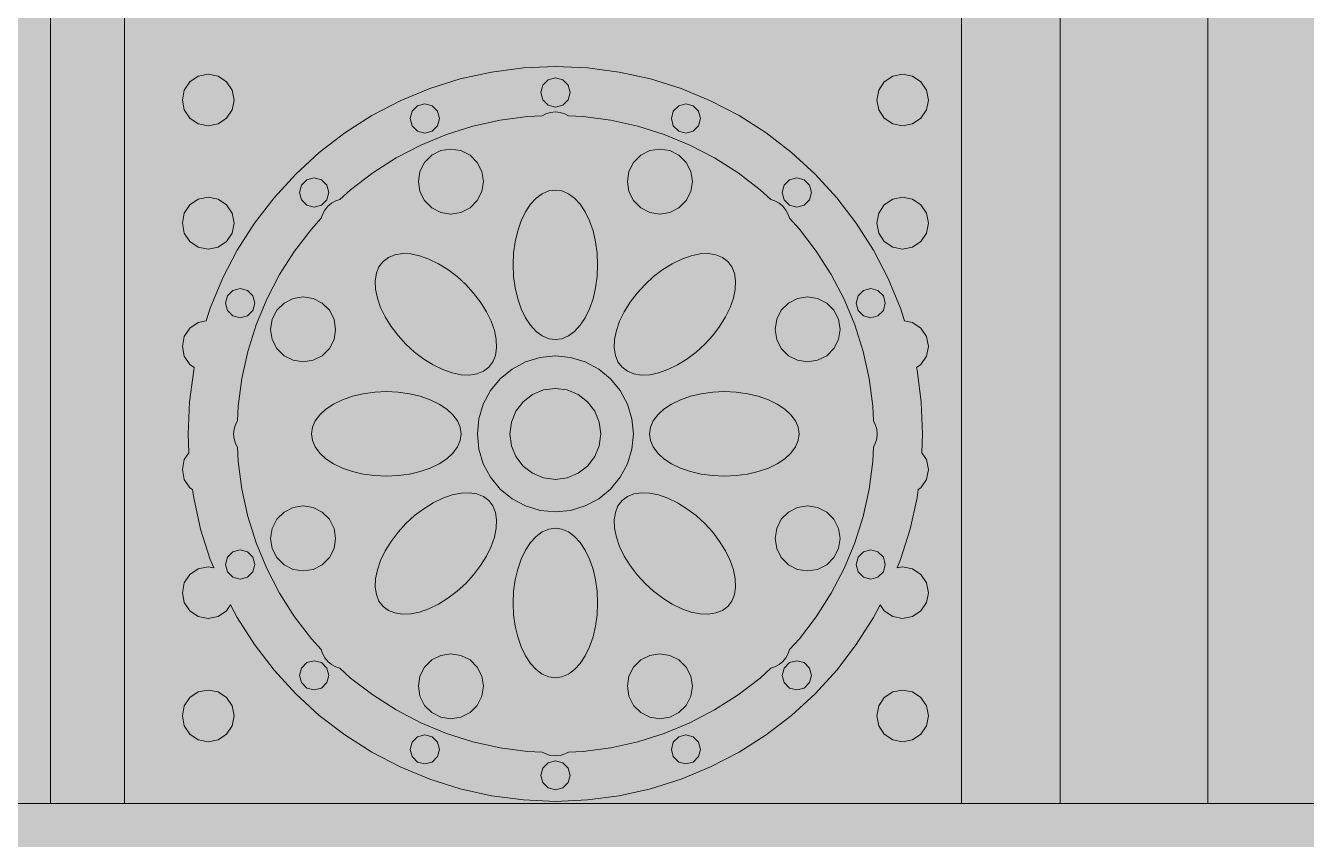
# Model space of a CAD drawing. Header units: millimetres. Extents: x -2412 to 16214, y -1176 to 12021.
# Drawn here: x 9450 to 10244, y 4451 to 4955 of the extents above; entities that cross this region are included whole.
import ezdxf

# ---------------------------------------------------------------- set-up
doc = ezdxf.new("R2010")
doc.units = ezdxf.units.MM
for name, color, linetype, lineweight, true_color in [('00_WHITE_BACKGROUND', 7, 'Continuous', 18, 0xffffff), ('01_STRUCTURE', 7, 'Continuous', 18, 0x000000), ('03_FRAMES_DOORS', 7, 'Continuous', 18, 0x000000), ('06_ORNAMENT', 7, 'Continuous', 18, 0x000000)]:
    doc.layers.add(name, color=color, linetype=linetype, lineweight=lineweight, true_color=true_color)

msp = doc.modelspace()

# ---------------------------------------------------------------- linework, layer by layer
at = {"layer": '00_WHITE_BACKGROUND', "lineweight": 18, "true_color": 0xffffff}
msp.add_solid([(-2412.2137, -1175.5725), (16213.7405, -1175.5725), (-2412.2137, 12015.2672), (16213.7405, 12015.2672)], dxfattribs=at)
at = {"layer": '01_STRUCTURE', "color": 7, "lineweight": 18, "true_color": 0x000000}
msp.add_lwpolyline([(10183.2061, 5358.7786), (10183.2061, 4473.2824), (10290.0763, 4473.2824)], dxfattribs=at)
at = {"layer": '03_FRAMES_DOORS', "color": 7, "lineweight": 18, "true_color": 0x000000}
for points in [[(9511.4504, 4473.2824), (9511.4504, 5496.1832), (9465.6489, 5496.1832), (9465.6489, 4473.2824)], [(10030.5344, 4473.2824), (10030.5344, 5206.1069), (10028.5496, 5228.5649), (10022.7634, 5250.1374), (10013.4656, 5270.8244), (10006.626, 5281.6489), (10005.7099, 5283.084), (10000.9313, 5290.6412), (9998.2748, 5293.8779)], [(10091.6031, 4473.2824), (10091.6031, 5267.1756)], [(8946.5649, 4473.2824), (9465.6489, 4473.2824)], [(9465.6489, 4473.2824), (9511.4504, 4473.2824)], [(9511.4504, 4473.2824), (10030.5344, 4473.2824)], [(10030.5344, 4473.2824), (10091.6031, 4473.2824)], [(10091.6031, 4473.2824), (10183.2061, 4473.2824)]]:
    msp.add_lwpolyline(points, dxfattribs=at)
at = {"layer": '06_ORNAMENT', "color": 7, "lineweight": 18, "true_color": 0x000000}
for points in [[(9547.3282, 4756.5344), (9548.5496, 4750.4122), (9552.0305, 4745.2061), (9554.7023, 4743.4046), (9554.3664, 4741.8321), (9551.771, 4722.1374), (9550.9008, 4702.2901), (9551.4046, 4690.626), (9548.5496, 4686.3359), (9547.3282, 4680.1985), (9548.5496, 4674.0763), (9552.0305, 4668.8702), (9553.6947, 4667.7405), (9554.3664, 4662.7481), (9558.6565, 4643.3435), (9564.6412, 4624.3969), (9566.7786, 4619.2214), (9563.3588, 4619.8931), (9557.2214, 4618.6718), (9552.0305, 4615.2061), (9548.5496, 4610), (9547.3282, 4603.8626), (9548.5496, 4597.7405), (9552.0305, 4592.5344), (9557.2214, 4589.0534), (9563.3588, 4587.8321), (9569.4962, 4589.0534), (9574.687, 4592.5344), (9577.2672, 4596.3817), (9581.4046, 4588.4275), (9592.0916, 4571.6794), (9604.1832, 4555.9084), (9617.6031, 4541.2672), (9632.2443, 4527.8473), (9648.0153, 4515.7557), (9664.7634, 4505.0687), (9682.3817, 4495.9084), (9700.7328, 4488.3053), (9719.6794, 4482.3206), (9739.084, 4478.0305), (9758.7786, 4475.4351), (9778.626, 4474.5649), (9798.4733, 4475.4351), (9818.1679, 4478.0305), (9837.5725, 4482.3206), (9856.5191, 4488.3053), (9874.8702, 4495.9084), (9892.4885, 4505.0687), (9909.2366, 4515.7557), (9925.0076, 4527.8473), (9939.6489, 4541.2672), (9953.0687, 4555.9084), (9965.1603, 4571.6794), (9975.8473, 4588.4275), (9979.9847, 4596.3817), (9982.5649, 4592.5344), (9987.7557, 4589.0534), (9993.8931, 4587.8321), (10000.0305, 4589.0534), (10005.2214, 4592.5344), (10008.7023, 4597.7405), (10009.9237, 4603.8626), (10008.7023, 4610), (10005.2214, 4615.2061), (10000.0305, 4618.6718), (9993.8931, 4619.8931), (9990.4733, 4619.2214), (9992.6107, 4624.3969), (9998.5954, 4643.3435), (10002.8855, 4662.7481), (10003.5573, 4667.7405), (10005.2214, 4668.8702), (10008.7023, 4674.0763), (10009.9237, 4680.1985), (10008.7023, 4686.3359), (10005.8473, 4690.626), (10006.3511, 4702.2901), (10005.4809, 4722.1374), (10002.8855, 4741.8321), (10002.5496, 4743.4046), (10005.2214, 4745.2061), (10008.7023, 4750.4122), (10009.9237, 4756.5344), (10008.7023, 4762.6718), (10005.2214, 4767.8779), (10000.0305, 4771.3435), (9995.084, 4772.3359), (9992.6107, 4780.1832), (9985.0076, 4798.5344), (9975.8473, 4816.1527), (9965.1603, 4832.9008), (9953.0687, 4848.6718), (9939.6489, 4863.313), (9925.0076, 4876.7328), (9909.2366, 4888.8244), (9892.4885, 4899.5115), (9874.8702, 4908.6718), (9856.5191, 4916.2748), (9837.5725, 4922.2595), (9818.1679, 4926.5496), (9798.4733, 4929.145), (9778.626, 4930.0153), (9758.7786, 4929.145), (9739.084, 4926.5496), (9719.6794, 4922.2595), (9700.7328, 4916.2748), (9682.3817, 4908.6718), (9664.7634, 4899.5115), (9648.0153, 4888.8244), (9632.2443, 4876.7328), (9617.6031, 4863.313), (9604.1832, 4848.6718), (9592.0916, 4832.9008), (9581.4046, 4816.1527), (9572.2443, 4798.5344), (9564.6412, 4780.1832), (9562.1679, 4772.3359), (9557.2214, 4771.3435), (9552.0305, 4767.8779), (9548.5496, 4762.6718)], [(9547.3282, 4909.2061), (9548.5496, 4903.084), (9552.0305, 4897.8779), (9557.2214, 4894.3969), (9563.3588, 4893.1756), (9569.4962, 4894.3969), (9574.687, 4897.8779), (9578.1679, 4903.084), (9579.3893, 4909.2061), (9578.1679, 4915.3435), (9574.687, 4920.5496), (9569.4962, 4924.0153), (9563.3588, 4925.2366), (9557.2214, 4924.0153), (9552.0305, 4920.5496), (9548.5496, 4915.3435)], [(9977.8626, 4909.2061), (9979.084, 4903.084), (9982.5649, 4897.8779), (9987.7557, 4894.3969), (9993.8931, 4893.1756), (10000.0305, 4894.3969), (10005.2214, 4897.8779), (10008.7023, 4903.084), (10009.9237, 4909.2061), (10008.7023, 4915.3435), (10005.2214, 4920.5496), (10000.0305, 4924.0153), (9993.8931, 4925.2366), (9987.7557, 4924.0153), (9982.5649, 4920.5496), (9979.084, 4915.3435)], [(9769.5573, 4913.8931), (9770.7786, 4909.3588), (9774.0916, 4906.0458), (9778.626, 4904.8244), (9783.1603, 4906.0458), (9786.4733, 4909.3588), (9787.6947, 4913.8931), (9786.4733, 4918.4275), (9783.1603, 4921.7405), (9778.626, 4922.9618), (9774.0916, 4921.7405), (9770.7786, 4918.4275)], [(9579.1145, 4702.2901), (9579.4198, 4699.2977), (9580.3053, 4696.3664), (9581.4809, 4694.1069), (9581.8779, 4685.084), (9584.1374, 4668), (9587.8626, 4651.1756), (9593.0382, 4634.7481), (9599.6336, 4618.8244), (9607.5878, 4603.542), (9616.8397, 4589.0076), (9627.3282, 4575.3435), (9633.4351, 4568.687), (9634.1985, 4566.229), (9635.6489, 4563.542), (9637.5573, 4561.2214), (9639.8779, 4559.313), (9642.5649, 4557.8626), (9645.0229, 4557.0992), (9651.6794, 4550.9924), (9665.3435, 4540.5038), (9679.8779, 4531.2519), (9695.1603, 4523.2977), (9711.084, 4516.7023), (9727.5115, 4511.5267), (9744.3359, 4507.8015), (9761.4198, 4505.542), (9770.4427, 4505.145), (9772.7023, 4503.9695), (9775.6336, 4503.0687), (9778.626, 4502.7786), (9781.6183, 4503.0687), (9784.5496, 4503.9695), (9786.8092, 4505.145), (9795.8321, 4505.542), (9812.916, 4507.8015), (9829.7405, 4511.5267), (9846.1679, 4516.7023), (9862.0916, 4523.2977), (9877.374, 4531.2519), (9891.9084, 4540.5038), (9905.5725, 4550.9924), (9912.229, 4557.0992), (9914.687, 4557.8626), (9917.374, 4559.313), (9919.6947, 4561.2214), (9921.6031, 4563.542), (9923.0534, 4566.229), (9923.8168, 4568.687), (9929.9237, 4575.3435), (9940.4122, 4589.0076), (9949.6641, 4603.542), (9957.6183, 4618.8244), (9964.2137, 4634.7481), (9969.3893, 4651.1756), (9973.1145, 4668), (9975.374, 4685.084), (9975.771, 4694.1069), (9976.9466, 4696.3664), (9977.8473, 4699.2977), (9978.1374, 4702.2901), (9977.8473, 4705.2824), (9976.9466, 4708.2137), (9975.771, 4710.4733), (9975.374, 4719.4962), (9973.1145, 4736.5802), (9969.3893, 4753.4046), (9964.2137, 4769.8321), (9957.6183, 4785.7557), (9949.6641, 4801.0382), (9940.4122, 4815.5725), (9929.9237, 4829.2366), (9923.8168, 4835.8931), (9923.0534, 4838.3511), (9921.6031, 4841.0382), (9919.6947, 4843.3588), (9917.374, 4845.2672), (9914.687, 4846.7176), (9912.229, 4847.4809), (9905.5725, 4853.5878), (9891.9084, 4864.0763), (9877.374, 4873.3282), (9862.0916, 4881.2824), (9846.1679, 4887.8779), (9829.7405, 4893.0534), (9812.916, 4896.7786), (9795.8321, 4899.0382), (9786.8092, 4899.4351), (9784.5496, 4900.6107), (9781.6183, 4901.4962), (9778.626, 4901.8015), (9775.6336, 4901.4962), (9772.7023, 4900.6107), (9770.4427, 4899.4351), (9761.4198, 4899.0382), (9744.3359, 4896.7786), (9727.5115, 4893.0534), (9711.084, 4887.8779), (9695.1603, 4881.2824), (9679.8779, 4873.3282), (9665.3435, 4864.0763), (9651.6794, 4853.5878), (9645.0229, 4847.4809), (9642.5649, 4846.7176), (9639.8779, 4845.2672), (9637.5573, 4843.3588), (9635.6489, 4841.0382), (9634.1985, 4838.3511), (9633.4351, 4835.8931), (9627.3282, 4829.2366), (9616.8397, 4815.5725), (9607.5878, 4801.0382), (9599.6336, 4785.7557), (9593.0382, 4769.8321), (9587.8626, 4753.4046), (9584.1374, 4736.5802), (9581.8779, 4719.4962), (9581.4809, 4710.4733), (9580.3053, 4708.2137), (9579.4198, 4705.2824)], [(9688.5802, 4897.7863), (9689.8015, 4893.2519), (9693.1145, 4889.9389), (9697.6489, 4888.7176), (9702.1832, 4889.9389), (9705.4962, 4893.2519), (9706.7176, 4897.7863), (9705.4962, 4902.3206), (9702.1832, 4905.6336), (9697.6489, 4906.855), (9693.1145, 4905.6336), (9689.8015, 4902.3206)], [(9850.5344, 4897.7863), (9851.7557, 4893.2519), (9855.0687, 4889.9389), (9859.6031, 4888.7176), (9864.1374, 4889.9389), (9867.4504, 4893.2519), (9868.6718, 4897.7863), (9867.4504, 4902.3206), (9864.1374, 4905.6336), (9859.6031, 4906.855), (9855.0687, 4905.6336), (9851.7557, 4902.3206)], [(9693.6947, 4858.687), (9694.6718, 4852.458), (9697.542, 4846.8397), (9702, 4842.3817), (9707.6183, 4839.5267), (9713.8473, 4838.5344), (9720.0763, 4839.5267), (9725.6947, 4842.3817), (9730.1527, 4846.8397), (9733.0076, 4852.458), (9734, 4858.687), (9733.0076, 4864.916), (9730.1527, 4870.5344), (9725.6947, 4874.9924), (9720.0763, 4877.8473), (9713.8473, 4878.8397), (9707.6183, 4877.8473), (9702, 4874.9924), (9697.542, 4870.5344), (9694.6718, 4864.916)], [(9823.2519, 4858.687), (9824.2443, 4852.458), (9827.0992, 4846.8397), (9831.5573, 4842.3817), (9837.1756, 4839.5267), (9843.4046, 4838.5344), (9849.6336, 4839.5267), (9855.2519, 4842.3817), (9859.7099, 4846.8397), (9862.5802, 4852.458), (9863.5573, 4858.687), (9862.5802, 4864.916), (9859.7099, 4870.5344), (9855.2519, 4874.9924), (9849.6336, 4877.8473), (9843.4046, 4878.8397), (9837.1756, 4877.8473), (9831.5573, 4874.9924), (9827.0992, 4870.5344), (9824.2443, 4864.916)], [(9619.9389, 4851.9084), (9621.145, 4847.374), (9624.4733, 4844.0611), (9629.0076, 4842.8397), (9633.542, 4844.0611), (9636.855, 4847.374), (9638.0763, 4851.9084), (9636.855, 4856.4427), (9633.542, 4859.771), (9629.0076, 4860.9771), (9624.4733, 4859.771), (9621.145, 4856.4427)], [(9919.1908, 4851.9084), (9920.3969, 4847.374), (9923.7252, 4844.0611), (9928.2595, 4842.8397), (9932.7939, 4844.0611), (9936.1069, 4847.374), (9937.3282, 4851.9084), (9936.1069, 4856.4427), (9932.7939, 4859.771), (9928.2595, 4860.9771), (9923.7252, 4859.771), (9920.3969, 4856.4427)], [(9752.4275, 4807.084), (9752.7481, 4799.8321), (9753.7099, 4792.7634), (9755.2824, 4786.0458), (9757.4351, 4779.8321), (9760.1069, 4774.3053), (9763.2214, 4769.5878), (9766.7328, 4765.7863), (9770.5344, 4763.0076), (9774.5344, 4761.2977), (9778.626, 4760.7328), (9782.7176, 4761.2977), (9786.7176, 4763.0076), (9790.5191, 4765.7863), (9794.0305, 4769.5878), (9797.145, 4774.3053), (9799.8168, 4779.8321), (9801.9695, 4786.0458), (9803.542, 4792.7634), (9804.5038, 4799.8321), (9804.8244, 4807.084), (9804.5038, 4814.3359), (9803.542, 4821.4046), (9801.9695, 4828.1221), (9799.8168, 4834.3359), (9797.145, 4839.8626), (9794.0305, 4844.5802), (9790.5191, 4848.3817), (9786.7176, 4851.1603), (9782.7176, 4852.8702), (9778.626, 4853.4351), (9774.5344, 4852.8702), (9770.5344, 4851.1603), (9766.7328, 4848.3817), (9763.2214, 4844.5802), (9760.1069, 4839.8626), (9757.4351, 4834.3359), (9755.2824, 4828.1221), (9753.7099, 4821.4046), (9752.7481, 4814.3359)], [(9547.3282, 4832.8702), (9548.5496, 4826.7481), (9552.0305, 4821.542), (9557.2214, 4818.0611), (9563.3588, 4816.8397), (9569.4962, 4818.0611), (9574.687, 4821.542), (9578.1679, 4826.7481), (9579.3893, 4832.8702), (9578.1679, 4839.0076), (9574.687, 4844.2137), (9569.4962, 4847.6794), (9563.3588, 4848.9008), (9557.2214, 4847.6794), (9552.0305, 4844.2137), (9548.5496, 4839.0076)], [(9977.8626, 4832.8702), (9979.084, 4826.7481), (9982.5649, 4821.542), (9987.7557, 4818.0611), (9993.8931, 4816.8397), (10000.0305, 4818.0611), (10005.2214, 4821.542), (10008.7023, 4826.7481), (10009.9237, 4832.8702), (10008.7023, 4839.0076), (10005.2214, 4844.2137), (10000.0305, 4847.6794), (9993.8931, 4848.9008), (9987.7557, 4847.6794), (9982.5649, 4844.2137), (9979.084, 4839.0076)], [(9666.916, 4797.1756), (9667.1145, 4792.0153), (9668.2443, 4786.4733), (9670.2748, 4780.6718), (9673.145, 4774.7634), (9676.7786, 4768.9008), (9681.0992, 4763.2214), (9686, 4757.8626), (9691.3588, 4752.9618), (9697.0382, 4748.6412), (9702.9008, 4745.0076), (9708.8092, 4742.1374), (9714.5954, 4740.1221), (9720.1527, 4738.9924), (9725.313, 4738.7786), (9729.9695, 4739.4962), (9734, 4741.1145), (9737.2977, 4743.6183), (9739.8015, 4746.916), (9741.4198, 4750.9466), (9742.1374, 4755.6031), (9741.9237, 4760.7634), (9740.7939, 4766.3206), (9738.7786, 4772.1069), (9735.9084, 4778.0153), (9732.2748, 4783.8779), (9727.9542, 4789.5573), (9723.0534, 4794.916), (9717.6947, 4799.8168), (9712.0153, 4804.1374), (9706.1527, 4807.771), (9700.2443, 4810.6412), (9694.4427, 4812.6718), (9688.9008, 4813.8015), (9683.7405, 4814), (9679.084, 4813.2824), (9675.0534, 4811.6641), (9671.7557, 4809.1603), (9669.2519, 4805.8626), (9667.6336, 4801.8321)], [(9815.1145, 4755.6031), (9815.8321, 4750.9466), (9817.4504, 4746.916), (9819.9542, 4743.6183), (9823.2519, 4741.1145), (9827.2824, 4739.4962), (9831.9389, 4738.7786), (9837.0992, 4738.9924), (9842.6565, 4740.1221), (9848.4427, 4742.1374), (9854.3511, 4745.0076), (9860.2137, 4748.6412), (9865.8931, 4752.9618), (9871.2519, 4757.8626), (9876.1527, 4763.2214), (9880.4733, 4768.9008), (9884.1069, 4774.7634), (9886.9771, 4780.6718), (9889.0076, 4786.4733), (9890.1374, 4792.0153), (9890.3359, 4797.1756), (9889.6183, 4801.8321), (9888, 4805.8626), (9885.4962, 4809.1603), (9882.1985, 4811.6641), (9878.1679, 4813.2824), (9873.5267, 4814), (9868.3511, 4813.8015), (9862.8092, 4812.6718), (9857.0076, 4810.6412), (9851.0992, 4807.771), (9845.2366, 4804.1374), (9839.5573, 4799.8168), (9834.1985, 4794.916), (9829.2977, 4789.5573), (9824.9771, 4783.8779), (9821.3435, 4778.0153), (9818.4733, 4772.1069), (9816.458, 4766.3206), (9815.3282, 4760.7634)], [(9574.0611, 4783.2672), (9575.2824, 4778.7328), (9578.5954, 4775.4198), (9583.1298, 4774.1985), (9587.6641, 4775.4198), (9590.9771, 4778.7328), (9592.1985, 4783.2672), (9590.9771, 4787.8015), (9587.6641, 4791.1145), (9583.1298, 4792.3359), (9578.5954, 4791.1145), (9575.2824, 4787.8015)], [(9965.0534, 4783.2672), (9966.2748, 4778.7328), (9969.5878, 4775.4198), (9974.1221, 4774.1985), (9978.6565, 4775.4198), (9981.9695, 4778.7328), (9983.1908, 4783.2672), (9981.9695, 4787.8015), (9978.6565, 4791.1145), (9974.1221, 4792.3359), (9969.5878, 4791.1145), (9966.2748, 4787.8015)], [(9602.0763, 4767.0687), (9603.0687, 4760.8397), (9605.9237, 4755.2214), (9610.3817, 4750.7634), (9616, 4747.9084), (9622.229, 4746.916), (9628.458, 4747.9084), (9634.0763, 4750.7634), (9638.5344, 4755.2214), (9641.3893, 4760.8397), (9642.3817, 4767.0687), (9641.3893, 4773.2977), (9638.5344, 4778.916), (9634.0763, 4783.374), (9628.458, 4786.2443), (9622.229, 4787.2214), (9616, 4786.2443), (9610.3817, 4783.374), (9605.9237, 4778.916), (9603.0687, 4773.2977)], [(9914.8702, 4767.0687), (9915.8626, 4760.8397), (9918.7176, 4755.2214), (9923.1756, 4750.7634), (9928.7939, 4747.9084), (9935.0229, 4746.916), (9941.2519, 4747.9084), (9946.8702, 4750.7634), (9951.3282, 4755.2214), (9954.1832, 4760.8397), (9955.1756, 4767.0687), (9954.1832, 4773.2977), (9951.3282, 4778.916), (9946.8702, 4783.374), (9941.2519, 4786.2443), (9935.0229, 4787.2214), (9928.7939, 4786.2443), (9923.1756, 4783.374), (9918.7176, 4778.916), (9915.8626, 4773.2977)], [(9730.2595, 4702.2901), (9731.1908, 4692.855), (9733.9389, 4683.7863), (9738.4122, 4675.4198), (9744.4275, 4668.0916), (9751.7557, 4662.0763), (9760.1221, 4657.6031), (9769.1908, 4654.855), (9778.626, 4653.9237), (9788.0611, 4654.855), (9797.1298, 4657.6031), (9805.4962, 4662.0763), (9812.8244, 4668.0916), (9818.8397, 4675.4198), (9823.313, 4683.7863), (9826.0611, 4692.855), (9826.9924, 4702.2901), (9826.0611, 4711.7252), (9823.313, 4720.7939), (9818.8397, 4729.1603), (9812.8244, 4736.4885), (9805.4962, 4742.5038), (9797.1298, 4746.9771), (9788.0611, 4749.7252), (9778.626, 4750.6565), (9769.1908, 4749.7252), (9760.1221, 4746.9771), (9751.7557, 4742.5038), (9744.4275, 4736.4885), (9738.4122, 4729.1603), (9733.9389, 4720.7939), (9731.1908, 4711.7252)], [(9627.4809, 4702.2901), (9628.0458, 4698.1985), (9629.7557, 4694.1985), (9632.5344, 4690.3969), (9636.3359, 4686.8855), (9641.0534, 4683.771), (9646.5802, 4681.0992), (9652.7939, 4678.9466), (9659.5115, 4677.374), (9666.5802, 4676.4122), (9673.8321, 4676.0916), (9681.084, 4676.4122), (9688.1527, 4677.374), (9694.8702, 4678.9466), (9701.084, 4681.0992), (9706.6107, 4683.771), (9711.3282, 4686.8855), (9715.1298, 4690.3969), (9717.9084, 4694.1985), (9719.6183, 4698.1985), (9720.1832, 4702.2901), (9719.6183, 4706.3817), (9717.9084, 4710.3817), (9715.1298, 4714.1832), (9711.3282, 4717.6947), (9706.6107, 4720.8092), (9701.084, 4723.4809), (9694.8702, 4725.6336), (9688.1527, 4727.2061), (9681.084, 4728.1679), (9673.8321, 4728.4885), (9666.5802, 4728.1679), (9659.5115, 4727.2061), (9652.7939, 4725.6336), (9646.5802, 4723.4809), (9641.0534, 4720.8092), (9636.3359, 4717.6947), (9632.5344, 4714.1832), (9629.7557, 4710.3817), (9628.0458, 4706.3817)], [(9750.4122, 4702.2901), (9751.374, 4694.9924), (9754.1985, 4688.1832), (9758.6718, 4682.3359), (9764.5191, 4677.8626), (9771.3282, 4675.0382), (9778.626, 4674.0763), (9785.9237, 4675.0382), (9792.7328, 4677.8626), (9798.5802, 4682.3359), (9803.0534, 4688.1832), (9805.8779, 4694.9924), (9806.8397, 4702.2901), (9805.8779, 4709.5878), (9803.0534, 4716.3969), (9798.5802, 4722.2443), (9792.7328, 4726.7176), (9785.9237, 4729.542), (9778.626, 4730.5038), (9771.3282, 4729.542), (9764.5191, 4726.7176), (9758.6718, 4722.2443), (9754.1985, 4716.3969), (9751.374, 4709.5878)], [(9837.0687, 4702.2901), (9837.6336, 4698.1985), (9839.3435, 4694.1985), (9842.1221, 4690.3969), (9845.9237, 4686.8855), (9850.6412, 4683.771), (9856.1679, 4681.0992), (9862.3817, 4678.9466), (9869.0992, 4677.374), (9876.1679, 4676.4122), (9883.4198, 4676.0916), (9890.6718, 4676.4122), (9897.7405, 4677.374), (9904.458, 4678.9466), (9910.6718, 4681.0992), (9916.1985, 4683.771), (9920.916, 4686.8855), (9924.7176, 4690.3969), (9927.4962, 4694.1985), (9929.2061, 4698.1985), (9929.771, 4702.2901), (9929.2061, 4706.3817), (9927.4962, 4710.3817), (9924.7176, 4714.1832), (9920.916, 4717.6947), (9916.1985, 4720.8092), (9910.6718, 4723.4809), (9904.458, 4725.6336), (9897.7405, 4727.2061), (9890.6718, 4728.1679), (9883.4198, 4728.4885), (9876.1679, 4728.1679), (9869.0992, 4727.2061), (9862.3817, 4725.6336), (9856.1679, 4723.4809), (9850.6412, 4720.8092), (9845.9237, 4717.6947), (9842.1221, 4714.1832), (9839.3435, 4710.3817), (9837.6336, 4706.3817)], [(9666.916, 4607.3893), (9667.6336, 4602.7481), (9669.2519, 4598.7176), (9671.7557, 4595.4198), (9675.0534, 4592.916), (9679.084, 4591.2977), (9683.7405, 4590.5802), (9688.9008, 4590.7786), (9694.4427, 4591.9084), (9700.2443, 4593.9389), (9706.1527, 4596.8092), (9712.0153, 4600.4427), (9717.6947, 4604.7634), (9723.0534, 4609.6641), (9727.9542, 4615.0229), (9732.2748, 4620.7023), (9735.9084, 4626.5649), (9738.7786, 4632.4733), (9740.7939, 4638.2595), (9741.9237, 4643.8168), (9742.1374, 4648.9771), (9741.4198, 4653.6336), (9739.8015, 4657.6641), (9737.2977, 4660.9618), (9734, 4663.4656), (9729.9695, 4665.084), (9725.313, 4665.8015), (9720.1527, 4665.5878), (9714.5954, 4664.458), (9708.8092, 4662.4427), (9702.9008, 4659.5725), (9697.0382, 4655.9389), (9691.3588, 4651.6183), (9686, 4646.7176), (9681.0992, 4641.3588), (9676.7786, 4635.6794), (9673.145, 4629.8168), (9670.2748, 4623.9084), (9668.2443, 4618.1069), (9667.1145, 4612.5649)], [(9815.1145, 4648.9771), (9815.3282, 4643.8168), (9816.458, 4638.2595), (9818.4733, 4632.4733), (9821.3435, 4626.5649), (9824.9771, 4620.7023), (9829.2977, 4615.0229), (9834.1985, 4609.6641), (9839.5573, 4604.7634), (9845.2366, 4600.4427), (9851.0992, 4596.8092), (9857.0076, 4593.9389), (9862.8092, 4591.9084), (9868.3511, 4590.7786), (9873.5267, 4590.5802), (9878.1679, 4591.2977), (9882.1985, 4592.916), (9885.4962, 4595.4198), (9888, 4598.7176), (9889.6183, 4602.7481), (9890.3359, 4607.3893), (9890.1374, 4612.5649), (9889.0076, 4618.1069), (9886.9771, 4623.9084), (9884.1069, 4629.8168), (9880.4733, 4635.6794), (9876.1527, 4641.3588), (9871.2519, 4646.7176), (9865.8931, 4651.6183), (9860.2137, 4655.9389), (9854.3511, 4659.5725), (9848.4427, 4662.4427), (9842.6565, 4664.458), (9837.0992, 4665.5878), (9831.9389, 4665.8015), (9827.2824, 4665.084), (9823.2519, 4663.4656), (9819.9542, 4660.9618), (9817.4504, 4657.6641), (9815.8321, 4653.6336)], [(9602.0763, 4637.5115), (9603.0687, 4631.2824), (9605.9237, 4625.6641), (9610.3817, 4621.2061), (9616, 4618.3359), (9622.229, 4617.3588), (9628.458, 4618.3359), (9634.0763, 4621.2061), (9638.5344, 4625.6641), (9641.3893, 4631.2824), (9642.3817, 4637.5115), (9641.3893, 4643.7405), (9638.5344, 4649.3588), (9634.0763, 4653.8168), (9628.458, 4656.6718), (9622.229, 4657.6641), (9616, 4656.6718), (9610.3817, 4653.8168), (9605.9237, 4649.3588), (9603.0687, 4643.7405)], [(9914.8702, 4637.5115), (9915.8626, 4631.2824), (9918.7176, 4625.6641), (9923.1756, 4621.2061), (9928.7939, 4618.3359), (9935.0229, 4617.3588), (9941.2519, 4618.3359), (9946.8702, 4621.2061), (9951.3282, 4625.6641), (9954.1832, 4631.2824), (9955.1756, 4637.5115), (9954.1832, 4643.7405), (9951.3282, 4649.3588), (9946.8702, 4653.8168), (9941.2519, 4656.6718), (9935.0229, 4657.6641), (9928.7939, 4656.6718), (9923.1756, 4653.8168), (9918.7176, 4649.3588), (9915.8626, 4643.7405)], [(9752.4275, 4597.4962), (9752.7481, 4590.2443), (9753.7099, 4583.1756), (9755.2824, 4576.458), (9757.4351, 4570.2443), (9760.1069, 4564.7176), (9763.2214, 4560), (9766.7328, 4556.1985), (9770.5344, 4553.4198), (9774.5344, 4551.7099), (9778.626, 4551.145), (9782.7176, 4551.7099), (9786.7176, 4553.4198), (9790.5191, 4556.1985), (9794.0305, 4560), (9797.145, 4564.7176), (9799.8168, 4570.2443), (9801.9695, 4576.458), (9803.542, 4583.1756), (9804.5038, 4590.2443), (9804.8244, 4597.4962), (9804.5038, 4604.7481), (9803.542, 4611.8168), (9801.9695, 4618.5344), (9799.8168, 4624.7481), (9797.145, 4630.2748), (9794.0305, 4634.9924), (9790.5191, 4638.7939), (9786.7176, 4641.5725), (9782.7176, 4643.2824), (9778.626, 4643.8473), (9774.5344, 4643.2824), (9770.5344, 4641.5725), (9766.7328, 4638.7939), (9763.2214, 4634.9924), (9760.1069, 4630.2748), (9757.4351, 4624.7481), (9755.2824, 4618.5344), (9753.7099, 4611.8168), (9752.7481, 4604.7481)], [(9574.0611, 4621.313), (9575.2824, 4616.7786), (9578.5954, 4613.4656), (9583.1298, 4612.2443), (9587.6641, 4613.4656), (9590.9771, 4616.7786), (9592.1985, 4621.313), (9590.9771, 4625.8473), (9587.6641, 4629.1603), (9583.1298, 4630.3817), (9578.5954, 4629.1603), (9575.2824, 4625.8473)], [(9965.0534, 4621.313), (9966.2748, 4616.7786), (9969.5878, 4613.4656), (9974.1221, 4612.2443), (9978.6565, 4613.4656), (9981.9695, 4616.7786), (9983.1908, 4621.313), (9981.9695, 4625.8473), (9978.6565, 4629.1603), (9974.1221, 4630.3817), (9969.5878, 4629.1603), (9966.2748, 4625.8473)], [(9619.9389, 4552.6565), (9621.145, 4548.1221), (9624.4733, 4544.8092), (9629.0076, 4543.5878), (9633.542, 4544.8092), (9636.855, 4548.1221), (9638.0763, 4552.6565), (9636.855, 4557.1908), (9633.542, 4560.5191), (9629.0076, 4561.7252), (9624.4733, 4560.5191), (9621.145, 4557.1908)], [(9693.6947, 4545.8931), (9694.6718, 4539.6641), (9697.542, 4534.0458), (9702, 4529.5878), (9707.6183, 4526.7328), (9713.8473, 4525.7405), (9720.0763, 4526.7328), (9725.6947, 4529.5878), (9730.1527, 4534.0458), (9733.0076, 4539.6641), (9734, 4545.8931), (9733.0076, 4552.1221), (9730.1527, 4557.7405), (9725.6947, 4562.1985), (9720.0763, 4565.0534), (9713.8473, 4566.0458), (9707.6183, 4565.0534), (9702, 4562.1985), (9697.542, 4557.7405), (9694.6718, 4552.1221)], [(9823.2519, 4545.8931), (9824.2443, 4539.6641), (9827.0992, 4534.0458), (9831.5573, 4529.5878), (9837.1756, 4526.7328), (9843.4046, 4525.7405), (9849.6336, 4526.7328), (9855.2519, 4529.5878), (9859.7099, 4534.0458), (9862.5802, 4539.6641), (9863.5573, 4545.8931), (9862.5802, 4552.1221), (9859.7099, 4557.7405), (9855.2519, 4562.1985), (9849.6336, 4565.0534), (9843.4046, 4566.0458), (9837.1756, 4565.0534), (9831.5573, 4562.1985), (9827.0992, 4557.7405), (9824.2443, 4552.1221)], [(9919.1908, 4552.6565), (9920.3969, 4548.1221), (9923.7252, 4544.8092), (9928.2595, 4543.5878), (9932.7939, 4544.8092), (9936.1069, 4548.1221), (9937.3282, 4552.6565), (9936.1069, 4557.1908), (9932.7939, 4560.5191), (9928.2595, 4561.7252), (9923.7252, 4560.5191), (9920.3969, 4557.1908)], [(9547.3282, 4527.5267), (9548.5496, 4521.4046), (9552.0305, 4516.1985), (9557.2214, 4512.7176), (9563.3588, 4511.4962), (9569.4962, 4512.7176), (9574.687, 4516.1985), (9578.1679, 4521.4046), (9579.3893, 4527.5267), (9578.1679, 4533.6641), (9574.687, 4538.8702), (9569.4962, 4542.3359), (9563.3588, 4543.5573), (9557.2214, 4542.3359), (9552.0305, 4538.8702), (9548.5496, 4533.6641)], [(9977.8626, 4527.5267), (9979.084, 4521.4046), (9982.5649, 4516.1985), (9987.7557, 4512.7176), (9993.8931, 4511.4962), (10000.0305, 4512.7176), (10005.2214, 4516.1985), (10008.7023, 4521.4046), (10009.9237, 4527.5267), (10008.7023, 4533.6641), (10005.2214, 4538.8702), (10000.0305, 4542.3359), (9993.8931, 4543.5573), (9987.7557, 4542.3359), (9982.5649, 4538.8702), (9979.084, 4533.6641)], [(9688.5802, 4506.7939), (9689.8015, 4502.2595), (9693.1145, 4498.9466), (9697.6489, 4497.7252), (9702.1832, 4498.9466), (9705.4962, 4502.2595), (9706.7176, 4506.7939), (9705.4962, 4511.3282), (9702.1832, 4514.6412), (9697.6489, 4515.8626), (9693.1145, 4514.6412), (9689.8015, 4511.3282)], [(9850.5344, 4506.7939), (9851.7557, 4502.2595), (9855.0687, 4498.9466), (9859.6031, 4497.7252), (9864.1374, 4498.9466), (9867.4504, 4502.2595), (9868.6718, 4506.7939), (9867.4504, 4511.3282), (9864.1374, 4514.6412), (9859.6031, 4515.8626), (9855.0687, 4514.6412), (9851.7557, 4511.3282)], [(9769.5573, 4490.687), (9770.7786, 4486.1527), (9774.0916, 4482.8397), (9778.626, 4481.6183), (9783.1603, 4482.8397), (9786.4733, 4486.1527), (9787.6947, 4490.687), (9786.4733, 4495.2214), (9783.1603, 4498.5344), (9778.626, 4499.7557), (9774.0916, 4498.5344), (9770.7786, 4495.2214)]]:
    msp.add_lwpolyline(points, close=True, dxfattribs=at)

doc.saveas('drawing.dxf')
